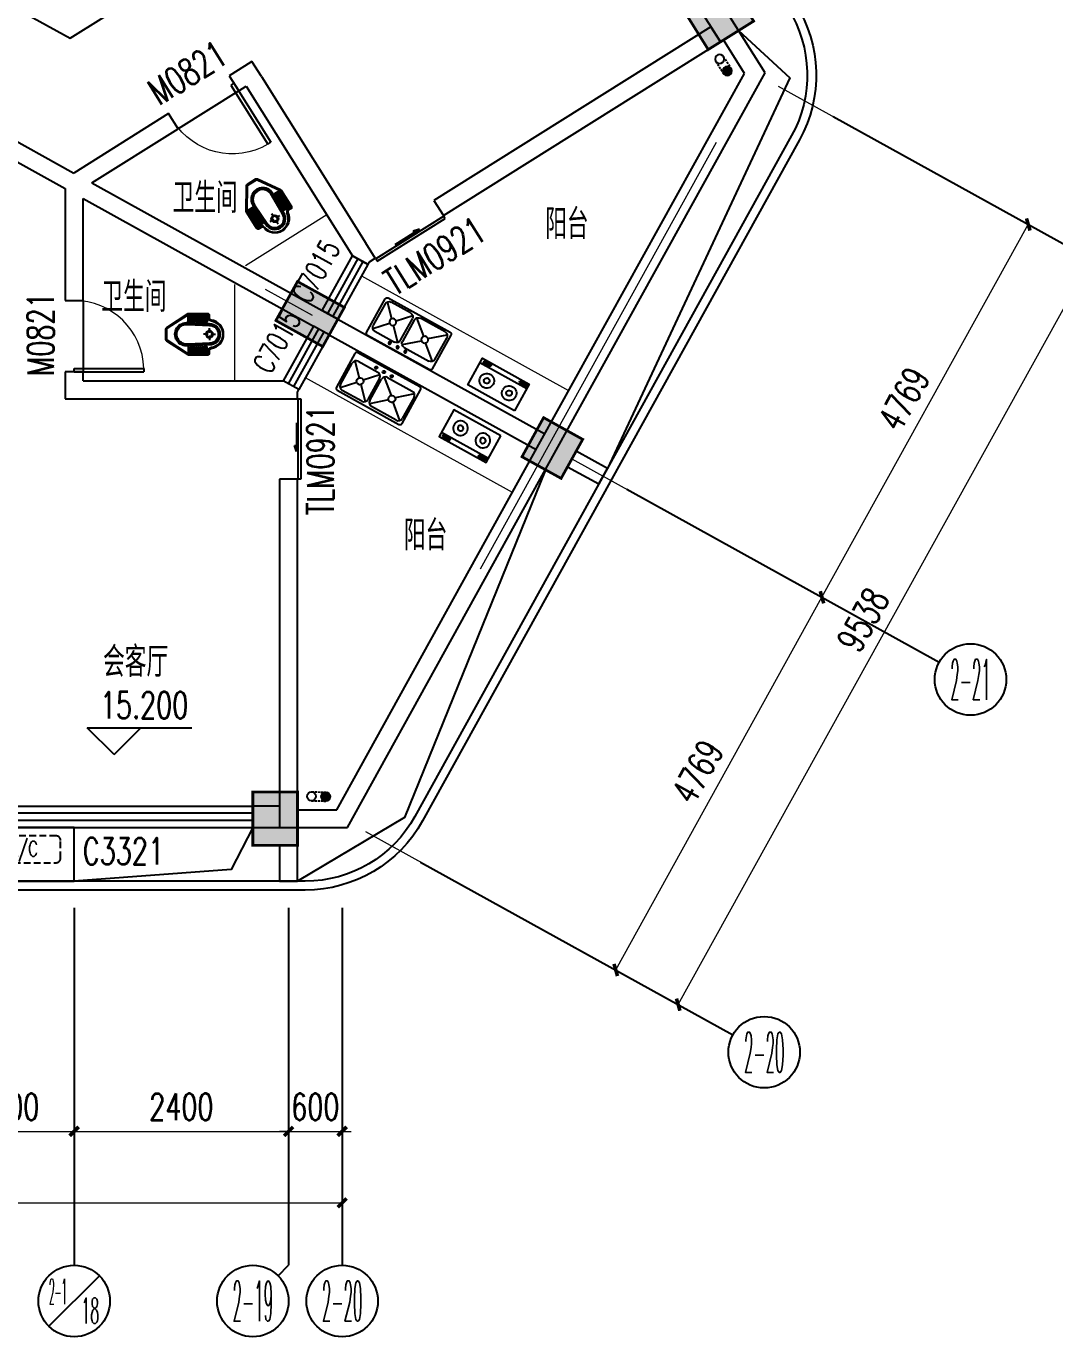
# Model space of a CAD drawing. Extents: x -9422388 to 15610651, y -1992469 to 953794.
# Drawn here: x -2539696 to -2528181, y -370534 to -355864 of the extents above; entities that cross this region are included whole.
import ezdxf
from ezdxf.enums import TextEntityAlignment as Align

# ---------------------------------------------------------------- set-up
doc = ezdxf.new("R2010")
doc.units = 0
doc.header["$LTSCALE"] = 1000
doc.linetypes.add('( Hidden )', pattern=[0.375, 0.25, -0.125])
doc.linetypes.add('DASH', pattern=[0.35, 0.25, -0.1])
for name, color, linetype in [('A-ELEV-LIN-0.3', 30, 'Continuous'), ('A-ELEV-LIN-0.4', 40, 'Continuous'), ('A-FLOR-HVAC', 4, 'Continuous'), ('A-ROOF-STRM', 150, 'Continuous'), ('A-SECT-DOOR', 141, 'Continuous'), ('AXIS', 3, 'Continuous'), ('AXIS_TEXT', 7, 'Continuous'), ('C-KZ', 2, 'Continuous'), ('C-Z-HATCH', 253, 'Continuous'), ('DIM_ELEV', 3, 'Continuous'), ('PUB_DIM', 3, 'Continuous'), ('PUB_TEXT', 7, 'Continuous'), ('WALL', 9, 'Continuous'), ('WALL-PARAPET', 6, 'Continuous'), ('WINDOW', 4, 'Continuous'), ('WINDOW_TEXT', 7, 'Continuous'), ('厨具', 4, 'Continuous'), ('洁具', 253, 'Continuous')]:
    doc.layers.add(name, color=color, linetype=linetype)
doc.layers.add('建筑底图', color=8, linetype='Continuous', lineweight=5)
doc.styles.add('_TCH_AXIS', font='COMPLEX', dxfattribs={"bigfont": 'GBCBIG'})
doc.styles.add('_TCH_DIM', font='SIMPLEX', dxfattribs={"bigfont": 'GBCBIG'})
doc.styles.add('_TCH_DIM_T3', font='SIMPLEX', dxfattribs={"width": 0.705882, "bigfont": 'GBCBIG'})
doc.styles.add('_TCH_WINDOW', font='SIMPLEX', dxfattribs={"height": 3.5, "bigfont": 'GBCBIG'})
doc.styles.add('COMPLEX', font='COMPLEX')
doc.dimstyles.new('_TCH_ARCH&&100', dxfattribs={"dimtxt": 297.5, "dimasz": 100, "dimexe": 250, "dimexo": 300, "dimgap": 126.25, "dimtad": 1, "dimdec": 0, "dimzin": 0, "dimdsep": 46, "dimtxsty": '_TCH_DIM_T3', "dimblk": 'ARCHTICK', "dimcen": 0.09, "dimclrt": 7, "dimazin": 2, "dimtfac": 1, "dimtdec": 0, "dimtix": 1, "dimtmove": 2, "dimatfit": 3, "dimfxl": 0, "dimtolj": 1, "dimtzin": 0, "dimarcsym": 0})

# ---------------------------------------------------------------- blocks, each defined once
blk = doc.blocks.new('$plan$00002871')
at = {"layer": '洁具', "color": 0}
for p, q in [((0, -475), (0, -423)), ((-15, -490), (-67, -490)), ((0, -505), (0, -557)), ((15, -490), (67, -490))]:
    blk.add_line(p, q, dxfattribs=at)
for points in [[(159, -508, -0.88995), (-159, -508, 0.380538), (-179, -491), (-210, -491, -0.414214), (-230, -471), (-230, -258, -0.144595), (-227, -247), (-73, -9, -0.254383), (-56, 0), (56, 0, -0.254383), (73, -9), (227, -247, -0.144595), (230, -258), (230, -471, -0.414214), (210, -491), (179, -491, 0.380538)], [(120, -491), (130, -252, 1.134994), (-130, -252), (-120, -491, 0.992594)], [(105, -490), (115, -251, 1.141146), (-115, -251), (-105, -490, 0.994896)], [(100, -490), (110, -251, 1.143479), (-110, -251), (-100, -490, 0.995777)], [(-149, -264, 1), (-149, -252), (-207, -252, 1), (-207, -264)], [(-148, -287, 1), (-148, -275), (-207, -275, 1), (-207, -287)], [(-149, -263, 1), (-149, -253), (-207, -253, 1), (-207, -263)], [(-148, -286, 1), (-148, -276), (-207, -276, 1), (-207, -286)], [(148, -287, -1), (148, -275), (207, -275, -1), (207, -287)], [(148, -286, -1), (148, -276), (207, -276, -1), (207, -286)], [(149, -264, -1), (149, -252), (207, -252, -1), (207, -264)], [(149, -263, -1), (149, -253), (207, -253, -1), (207, -263)], [(-147, -307, 1), (-147, -295), (-207, -295, 1), (-207, -307)], [(-146, -330, 1), (-146, -319), (-207, -319, 1), (-207, -330)], [(-146, -352, 1), (-146, -341), (-207, -341, 1), (-207, -352)], [(-145, -376, 1), (-145, -364), (-207, -364, 1), (-207, -376)], [(-144, -399, 1), (-144, -388), (-207, -388, 1), (-207, -399)], [(-143, -423, 1), (-143, -411), (-207, -411, 1), (-207, -423)], [(-141, -444, 1), (-141, -432), (-207, -432, 1), (-207, -444)], [(-147, -306, 1), (-147, -296), (-207, -296, 1), (-207, -306)], [(-146, -329, 1), (-146, -320), (-207, -320, 1), (-207, -329)], [(-146, -351, 1), (-146, -342), (-207, -342, 1), (-207, -351)], [(-145, -375, 1), (-145, -365), (-207, -365, 1), (-207, -375)], [(-144, -398, 1), (-144, -389), (-207, -389, 1), (-207, -398)], [(-143, -422, 1), (-143, -412), (-207, -412, 1), (-207, -422)], [(-141, -443, 1), (-141, -433), (-207, -433, 1), (-207, -443)], [(141, -444, -1), (141, -432), (207, -432, -1), (207, -444)], [(141, -443, -1), (141, -433), (207, -433, -1), (207, -443)], [(143, -423, -1), (143, -411), (207, -411, -1), (207, -423)], [(144, -399, -1), (144, -388), (207, -388, -1), (207, -399)], [(143, -422, -1), (143, -412), (207, -412, -1), (207, -422)], [(145, -376, -1), (145, -364), (207, -364, -1), (207, -376)], [(144, -398, -1), (144, -389), (207, -389, -1), (207, -398)], [(146, -352, -1), (146, -341), (207, -341, -1), (207, -352)], [(145, -375, -1), (145, -365), (207, -365, -1), (207, -375)], [(146, -330, -1), (146, -319), (207, -319, -1), (207, -330)], [(146, -351, -1), (146, -342), (207, -342, -1), (207, -351)], [(147, -307, -1), (147, -295), (207, -295, -1), (207, -307)], [(146, -329, -1), (146, -320), (207, -320, -1), (207, -329)], [(147, -306, -1), (147, -296), (207, -296, -1), (207, -306)], [(-141, -464, 1), (-141, -453), (-207, -453, 1), (-207, -464)], [(-141, -463, 1), (-141, -454), (-207, -454, 1), (-207, -463)], [(141, -464, -1), (141, -453), (207, -453, -1), (207, -464)], [(141, -463, -1), (141, -454), (207, -454, -1), (207, -463)]]:
    blk.add_lwpolyline(points, format="xyb", close=True, dxfattribs=at)
blk.add_lwpolyline([(-149, -507, 0.380538), (-179, -481), (-210, -481, -0.414214), (-220, -471), (-220, -258, -0.144595), (-218, -253), (-64, -15, -0.254383), (-56, -10), (56, -10, -0.254383), (64, -15), (218, -253, -0.144595), (220, -258), (220, -471, -0.414214), (210, -481), (179, -481, 0.380538), (149, -507, 0.380538)], format="xyb", dxfattribs=at)
for radius in [40, 31.7]:
    blk.add_circle((0, -490), radius, dxfattribs=at)
blk.add_arc((0, -490), 150, 186.665, 353.335, dxfattribs=at)
blk = doc.blocks.new('KTWJ1')
at = {"layer": 'A-FLOR-HVAC', "color": 0, "linetype": '( Hidden )', "ltscale": 0.3}
blk.add_lwpolyline([(152982, -14209, 0.414214), (153032, -14259), (153732, -14259, 0.414214), (153782, -14209), (153782, -14009, 0.414214), (153732, -13959), (153032, -13959, 0.414214), (152982, -14009)], format="xyb", close=True, dxfattribs=at)
at = {"layer": 'A-FLOR-HVAC', "color": 0, "style": '_TCH_WINDOW', "width": 0.705882}
blk.add_text('A/C', height=170, dxfattribs=at).set_placement((153214, -14188))
blk = doc.blocks.new('KTB')
at = {"layer": 'A-SECT-DOOR', "color": 0}
blk.add_lwpolyline([(1063019, -403775), (1061769, -403775), (1061769, -404375), (1064769, -404375), (1064769, -403775), (1063519, -403775)], dxfattribs=at)
at = {"layer": 'A-FLOR-HVAC', "color": 8}
blk.add_blockref('KTWJ1', (910835, -389909), dxfattribs=at)
blk = doc.blocks.new('宿舍楼柱网1')
at = {"layer": 'C-Z-HATCH'}
h = blk.add_hatch(color=0, dxfattribs=at)
h.dxf.hatch_style = 1
h.paths.add_polyline_path([(659156, 146135), (659665, 146453), (659400, 146877), (658891, 146560)])
h = blk.add_hatch(color=0, dxfattribs=at)
h.dxf.hatch_style = 1
h.paths.add_polyline_path([(654841, 142811), (655083, 143249), (654558, 143539), (654316, 143102)])
h = blk.add_hatch(color=0, dxfattribs=at)
h.dxf.hatch_style = 1
h.paths.add_polyline_path([(657509, 141335), (657751, 141772), (657313, 142015), (657071, 141577)])
h = blk.add_hatch(color=0, dxfattribs=at)
h.dxf.hatch_style = 1
h.paths.add_polyline_path([(654058, 137826), (654558, 137826), (654558, 137226), (654058, 137226)])
at = {"layer": 'C-KZ', "color": 0, "const_width": 30}
for points in [[(659156, 146135), (659665, 146453), (659400, 146877), (658891, 146560), (659156, 146135)], [(654841, 142811), (655083, 143249), (654558, 143539), (654316, 143102), (654841, 142811)], [(657509, 141335), (657751, 141772), (657313, 142015), (657071, 141577), (657509, 141335)]]:
    blk.add_lwpolyline(points, dxfattribs=at)
blk.add_lwpolyline([(654058, 137826), (654558, 137826), (654558, 137226), (654058, 137226)], close=True, dxfattribs=at)
blk = doc.blocks.new('YTLG')
at = {"layer": 'A-ROOF-STRM', "linetype": 'Continuous'}
h = blk.add_hatch(dxfattribs=at)
h.set_pattern_fill('ANSI31', color=8, scale=10)
h.set_pattern_definition([(45, (-1288290.313, 414148.037), (-11.22532015, 11.22532015), [])])
edge = h.paths.add_edge_path()
edge.add_arc((155403, -14017), 50, 0, 360, ccw=False)
at = {"layer": 'A-ROOF-STRM', "color": 8, "linetype": 'DASH', "ltscale": 0.1}
for p, q in [((155353, -14177), (155353, -14017)), ((155453, -14177), (155453, -14017))]:
    blk.add_line(p, q, dxfattribs=at)
at = {"layer": 'A-ROOF-STRM', "color": 8, "linetype": 'Continuous'}
blk.add_circle((155403, -14017), 50, dxfattribs=at)
at = {"layer": 'A-ROOF-STRM'}
blk.add_circle((155403, -14177), 50, dxfattribs=at)
blk = doc.blocks.new('$DorLib2D$00000129')
at = {"color": 0, "linetype": 'Continuous'}
for p, q in [((-0.5, 0.545), (-0.5, 0.687)), ((-0.5, 0.687), (0.5, 0.687)), ((0.5, 0.687), (0.5, 0.545)), ((0.5, 0.545), (-0.5, 0.545)), ((-0.5, 0.5), (-0.5, 0.545)), ((0.5, 0.5), (0.5, 0.545)), ((-0.2, 0.437), (0.158, 0.437)), ((0.08, 0.341), (0.08, 0.437)), ((0.158, 0.437), (0.08, 0.341))]:
    blk.add_line(p, q, dxfattribs=at)
blk = doc.blocks.new('$plan$00002777')
at = {"layer": '厨具', "color": 0}
for p, q in [((-300, -284), (300, -284)), ((-267, -307), (-267, -318)), ((-257, -316), (-257, -333)), ((-192, -316), (-257, -316)), ((-257, -333), (-192, -333)), ((-192, -333), (-192, -316)), ((-176, -308), (-176, -318)), ((192, -308), (192, -318)), ((208, -316), (273, -316)), ((208, -333), (208, -316)), ((273, -333), (208, -333)), ((273, -316), (273, -333)), ((284, -307), (284, -318))]:
    blk.add_line(p, q, dxfattribs=at)
blk.add_lwpolyline([(300, 0), (-300, 0), (-300, -340), (300, -340)], close=True, dxfattribs=at)
for points in [[(-176, -308, 0.259034), (-178, -304, 0.076276), (-189, -299, 0.036515), (-203, -297, 0.026615), (-221, -296, 0.026615), (-240, -297, 0.036515), (-254, -299, 0.076276), (-265, -304, 0.259034), (-267, -308, 0.078462), (-267, -309, 0.056762)], [(-176, -318, 0.259034), (-178, -315, 0.076276), (-189, -310, 0.036515), (-203, -307, 0.026615), (-221, -306, 0.026615), (-240, -307, 0.036515), (-254, -310, 0.076276), (-265, -315, 0.259034), (-267, -318, 0.259034), (-265, -322, 0.056762), (-257, -326, 0.036515)], [(-192, -327, 0.008736), (-189, -327, 0.076276), (-178, -322, 0.259034), (-176, -318, 0.259034)], [(192, -308, -0.259034), (194, -304, -0.076276), (205, -299, -0.036515), (219, -297, -0.026615), (238, -296, -0.026615), (257, -297, -0.036515), (270, -299, -0.076276), (282, -304, -0.259034), (284, -308, -0.078462), (283, -309, -0.056762)], [(192, -318, -0.259034), (194, -315, -0.076276), (205, -310, -0.036515), (219, -307, -0.026615), (238, -306, -0.026615), (257, -307, -0.036515), (270, -310, -0.076276), (282, -315, -0.259034), (284, -318, -0.259034), (282, -322, -0.056762), (273, -326, -0.036515)], [(208, -327, -0.008736), (205, -327, -0.076276), (194, -322, -0.259034), (192, -318, -0.259034)]]:
    blk.add_lwpolyline(points, format="xyb", dxfattribs=at)
for centre, radius, start, end in [((-135, -143), 82.5, 0.964, 0), ((-135, -143), 31.6, 0.6532, 0), ((151, -143), 82.5, 180, 179.036), ((151, -143), 31.6, 180, 179.3468)]:
    blk.add_arc(centre, radius, start, end, dxfattribs=at)
blk = doc.blocks.new('$plan$00002763')
at = {"layer": '洁具', "color": 0}
for p, q in [((-395, -405), (-395, -132)), ((-381, -98), (-246, -241)), ((-345, -82), (-95, -82)), ((-59, -98), (-194, -241)), ((-45, -132), (-45, -405)), ((-20, -405), (-20, -132)), ((-6, -98), (161, -241)), ((30, -82), (345, -82)), ((381, -98), (214, -241)), ((395, -132), (395, -405)), ((-246, -297), (-381, -440)), ((-194, -297), (-59, -440)), ((161, -297), (-6, -440)), ((214, -297), (381, -440)), ((-95, -455), (-345, -455)), ((345, -455), (30, -455))]:
    blk.add_line(p, q, dxfattribs=at)
blk.add_lwpolyline([(-420, -25), (-420, -455, 0.200464), (-413, -473, 0.197353), (-395, -480), (395, -480, 0.19737), (413, -473, 0.200447), (420, -455), (420, -25, 0.200464), (413, -7, 0.197353), (395, 0), (-395, 0, 0.19737), (-413, -7, 0.200447), (-420, -25)], format="xyb", close=True, dxfattribs=at)
for centre, major_axis, start_param, end_param in [((-345, -132), (-50, 0), -1.570796, 0), ((-136, -48), (-14.2, 0), 3.141593, 9.424778), ((-95, -132), (-50, 0), 3.141593, 4.712389), ((-36, -48), (-15.1, 0), 3.141593, 9.424778), ((30, -132), (-50, 0), -1.570796, 0), ((64, -48), (-14.2, 0), 3.141593, 9.424778), ((345, -132), (-50, 0), 3.141593, 4.712389), ((-220, -269), (-38.6, 0), 3.141593, 9.424778), ((188, -269), (-38.6, 0), 3.141593, 9.424778), ((-345, -405), (50, 0), 3.141593, 4.712389), ((-95, -405), (50, 0), 4.712389, 6.283185), ((30, -405), (50, 0), 3.141593, 4.712389), ((345, -405), (50, 0), 4.712389, 6.283185)]:
    blk.add_ellipse(centre, major_axis=major_axis, ratio=0.9938, start_param=start_param, end_param=end_param, dxfattribs=at)
blk = doc.blocks.new('$DorLib2D$00000001')
at = {"color": 0}
for p, q in [((0.45, 0.975), (0.5, 0.975)), ((0.45, 0), (0.45, 0.975)), ((0.5, 0), (0.5, 0.975)), ((0.5, 0), (0.45, 0))]:
    blk.add_line(p, q, dxfattribs=at)
at = {"color": 0, "lineweight": 13}
blk.add_arc((0.475, 0), 0.975, 91.4693, 180, dxfattribs=at)
blk = doc.blocks.new('$TCHSYS$WIN2D')
at = {"color": 0}
for p, q in [((-0.5, 0.5), (0.5, 0.5)), ((-0.5, 0.5), (-0.5, -0.5)), ((0.5, 0.5), (0.5, -0.5)), ((0.5, 0.1667), (-0.5, 0.1667)), ((0.5, -0.1667), (-0.5, -0.1667)), ((-0.5, -0.5), (0.5, -0.5))]:
    blk.add_line(p, q, dxfattribs=at)
blk = doc.blocks.new('_ArchTick')
at = {"color": 0, "linetype": 'ByBlock', "const_width": 0.4}
blk.add_lwpolyline([(-0.5, -0.5), (0.5, 0.5)], dxfattribs=at)
blk = doc.blocks.new('*D689')
at = {"layer": 'Defpoints', "color": 0, "transparency": 16777216}
for p in [(2035139, -399502), (2038202, -401197), (2032830, -403675)]:
    blk.add_point(p, dxfattribs=at)
at = {"layer": 'PUB_DIM', "color": 0, "lineweight": -2, "transparency": 16777216}
for p, q in [((2035402, -399647), (2038420, -401318)), ((2035893, -405369), (2038202, -401197)), ((2033093, -403820), (2036111, -405491))]:
    blk.add_line(p, q, dxfattribs=at)
at = {"layer": 'PUB_DIM', "color": 0, "lineweight": -2, "transparency": 16777216, "xscale": 100, "yscale": 100, "zscale": 100}
for p, rotation in [((2038202, -401197), 61.03914883823066), ((2035893, -405369), 241.0391488382307)]:
    blk.add_blockref('_ArchTick', p, dxfattribs=dict(at, rotation=rotation))
at = {"layer": 'PUB_DIM', "color": 7, "transparency": 16777216, "insert": (2036807, -403150), "char_height": 297.5, "attachment_point": 5, "rotation": 61.0391, "style": '_TCH_DIM_T3'}
blk.add_mtext('\\A1;4769', dxfattribs=at)
blk = doc.blocks.new('*D690')
at = {"layer": 'Defpoints', "color": 0, "transparency": 16777216}
for p in [(2037449, -395329), (2040511, -397024), (2035139, -399502)]:
    blk.add_point(p, dxfattribs=at)
at = {"layer": 'PUB_DIM', "color": 0, "lineweight": -2, "transparency": 16777216}
for p, q in [((2037711, -395475), (2040730, -397145)), ((2038202, -401197), (2040511, -397024)), ((2035402, -399647), (2038420, -401318))]:
    blk.add_line(p, q, dxfattribs=at)
at = {"layer": 'PUB_DIM', "color": 0, "lineweight": -2, "transparency": 16777216, "xscale": 100, "yscale": 100, "zscale": 100}
for p, rotation in [((2040511, -397024), 61.03914883823226), ((2038202, -401197), 241.0391488382322)]:
    blk.add_blockref('_ArchTick', p, dxfattribs=dict(at, rotation=rotation))
at = {"layer": 'PUB_DIM', "color": 7, "transparency": 16777216, "insert": (2039116, -398977), "char_height": 297.5, "attachment_point": 5, "rotation": 61.0391, "style": '_TCH_DIM_T3'}
blk.add_mtext('\\A1;4769', dxfattribs=at)
blk = doc.blocks.new('*D691')
at = {"layer": 'Defpoints', "color": 0, "transparency": 16777216}
for p in [(2037449, -395329), (2041211, -397412), (2032830, -403675)]:
    blk.add_point(p, dxfattribs=at)
at = {"layer": 'PUB_DIM', "color": 0, "lineweight": -2, "transparency": 16777216}
for p, q in [((2037711, -395475), (2041430, -397533)), ((2036592, -405757), (2041211, -397412)), ((2033093, -403820), (2036811, -405878))]:
    blk.add_line(p, q, dxfattribs=at)
at = {"layer": 'PUB_DIM', "color": 0, "lineweight": -2, "transparency": 16777216, "xscale": 100, "yscale": 100, "zscale": 100}
for p, rotation in [((2041211, -397412), 61.03914883811161), ((2036592, -405757), 241.0391488381117)]:
    blk.add_blockref('_ArchTick', p, dxfattribs=dict(at, rotation=rotation))
at = {"layer": 'PUB_DIM', "color": 7, "transparency": 16777216, "insert": (2038661, -401451), "char_height": 297.5, "attachment_point": 5, "rotation": 61.0391, "style": '_TCH_DIM_T3'}
blk.add_mtext('\\A1;9538', dxfattribs=at)
blk = doc.blocks.new('*D692')
at = {"layer": 'AXIS', "color": 0, "lineweight": -2, "transparency": 16777216}
for p, q in [((1987630, -404975), (1987630, -408225)), ((2032830, -404975), (2032830, -408225)), ((1987630, -407975), (2032830, -407975))]:
    blk.add_line(p, q, dxfattribs=at)
at = {"layer": 'Defpoints', "color": 0, "transparency": 16777216}
for p in [(1987630, -404675), (2032830, -404675), (2032830, -407975)]:
    blk.add_point(p, dxfattribs=at)
at = {"layer": 'AXIS', "color": 0, "lineweight": -2, "transparency": 16777216, "xscale": 100, "yscale": 100, "zscale": 100, "rotation": 180}
blk.add_blockref('_ArchTick', (1987630, -407975), dxfattribs=at)
at = {"layer": 'AXIS', "color": 0, "lineweight": -2, "transparency": 16777216, "xscale": 100, "yscale": 100, "zscale": 100}
blk.add_blockref('_ArchTick', (2032830, -407975), dxfattribs=at)
at = {"layer": 'AXIS', "color": 7, "transparency": 16777216, "insert": (2010230, -407700), "char_height": 297.5, "attachment_point": 5, "style": '_TCH_DIM_T3'}
blk.add_mtext('\\A1;45200', dxfattribs=at)
blk = doc.blocks.new('*D737')
at = {"layer": 'AXIS', "color": 0, "lineweight": -2, "transparency": 16777216}
for p, q in [((2028330, -404975), (2028330, -407425)), ((2029830, -404975), (2029830, -407425)), ((2028330, -407175), (2029830, -407175))]:
    blk.add_line(p, q, dxfattribs=at)
at = {"layer": 'Defpoints', "color": 0, "transparency": 16777216}
for p in [(2028330, -404675), (2029830, -404675), (2029830, -407175)]:
    blk.add_point(p, dxfattribs=at)
at = {"layer": 'AXIS', "color": 0, "lineweight": -2, "transparency": 16777216, "xscale": 100, "yscale": 100, "zscale": 100, "rotation": 180}
blk.add_blockref('_ArchTick', (2028330, -407175), dxfattribs=at)
at = {"layer": 'AXIS', "color": 0, "lineweight": -2, "transparency": 16777216, "xscale": 100, "yscale": 100, "zscale": 100}
blk.add_blockref('_ArchTick', (2029830, -407175), dxfattribs=at)
at = {"layer": 'AXIS', "color": 7, "transparency": 16777216, "insert": (2029080, -406900), "char_height": 297.5, "attachment_point": 5, "style": '_TCH_DIM_T3'}
blk.add_mtext('\\A1;1500', dxfattribs=at)
blk = doc.blocks.new('*D738')
at = {"layer": 'AXIS', "color": 0, "lineweight": -2, "transparency": 16777216}
for p, q in [((2029830, -404975), (2029830, -407425)), ((2032230, -404975), (2032230, -407425)), ((2029830, -407175), (2032230, -407175))]:
    blk.add_line(p, q, dxfattribs=at)
at = {"layer": 'Defpoints', "color": 0, "transparency": 16777216}
for p in [(2029830, -404675), (2032230, -404675), (2032230, -407175)]:
    blk.add_point(p, dxfattribs=at)
at = {"layer": 'AXIS', "color": 0, "lineweight": -2, "transparency": 16777216, "xscale": 100, "yscale": 100, "zscale": 100, "rotation": 180}
blk.add_blockref('_ArchTick', (2029830, -407175), dxfattribs=at)
at = {"layer": 'AXIS', "color": 0, "lineweight": -2, "transparency": 16777216, "xscale": 100, "yscale": 100, "zscale": 100}
blk.add_blockref('_ArchTick', (2032230, -407175), dxfattribs=at)
at = {"layer": 'AXIS', "color": 7, "transparency": 16777216, "insert": (2031030, -406900), "char_height": 297.5, "attachment_point": 5, "style": '_TCH_DIM_T3'}
blk.add_mtext('\\A1;2400', dxfattribs=at)
blk = doc.blocks.new('*D739')
at = {"layer": 'AXIS', "color": 0, "lineweight": -2, "transparency": 16777216}
for p, q in [((2032230, -404975), (2032230, -407425)), ((2032830, -404975), (2032830, -407425)), ((2032230, -407175), (2032130, -407175)), ((2032230, -407175), (2032830, -407175)), ((2032830, -407175), (2032930, -407175))]:
    blk.add_line(p, q, dxfattribs=at)
at = {"layer": 'Defpoints', "color": 0, "transparency": 16777216}
for p in [(2032230, -404675), (2032830, -404675), (2032830, -407175)]:
    blk.add_point(p, dxfattribs=at)
at = {"layer": 'AXIS', "color": 0, "lineweight": -2, "transparency": 16777216, "xscale": 100, "yscale": 100, "zscale": 100}
blk.add_blockref('_ArchTick', (2032230, -407175), dxfattribs=at)
at = {"layer": 'AXIS', "color": 0, "lineweight": -2, "transparency": 16777216, "xscale": 100, "yscale": 100, "zscale": 100, "rotation": 180}
blk.add_blockref('_ArchTick', (2032830, -407175), dxfattribs=at)
at = {"layer": 'AXIS', "color": 7, "transparency": 16777216, "insert": (2032530, -406900), "char_height": 297.5, "attachment_point": 5, "style": '_TCH_DIM_T3'}
blk.add_mtext('\\A1;600', dxfattribs=at)
blk = doc.blocks.new('_AXISO')
at = {"color": 0}
blk.add_circle((0, 0), 0.5, dxfattribs=at)
at = {"layer": 'AXIS_TEXT', "color": 0, "style": 'COMPLEX', "width": 1.041667}
blk.add_attdef('A', text='', height=0.56, dxfattribs=at).set_placement((-0.25, -0.28), (0.25, -0.28), align=Align.FIT)
blk = doc.blocks.new('5555')
at = {"color": 8}
for points in [[(2034377.6, -400878.7), (2037021.7, -396100.9)], [(2032659.5, -396914.9), (2031746.4, -397487.2)], [(2031630.2, -398774.7), (2031630.2, -397697.2)], [(2031967.7, -397746.8), (2032492.7, -398037.4)]]:
    blk.add_lwpolyline(points, dxfattribs=at)
for points in [[(2035100.3, -399366.2), (2035366.7, -398885), (2033049.3, -397601.9), (2032782.9, -398083)], [(2035003.4, -399541.1), (2034737.2, -400022.4), (2032419.3, -398740.3), (2032685.5, -398259)]]:
    blk.add_lwpolyline(points, close=True, dxfattribs=at)
at = {"layer": 'A-ELEV-LIN-0.3', "color": 8}
for points in [[(2015400.1, -378228), (2015400.1, -378228, -0.4142136), (2015621.4, -377263.1), (2022569.5, -372908.3, -0.4142136), (2024637.1, -373382.6), (2037907.3, -394555, -0.2728148), (2037948.7, -396077.9), (2033730, -403701.1, -0.2728148), (2032417.5, -404474.7), (1988430.2, -404474.7, -0.4142134), (1986830.2, -402874.7), (1986830.2, -394774.7, -0.4142137), (1987530.2, -394074.7), (1987530.2, -394074.7)], [(2015484.8, -378174.9), (2015484.8, -378174.9, -0.4142136), (2015674.5, -377347.8), (2022622.6, -372993, -0.4142136), (2024552.3, -373435.7), (2037822.6, -394608.1, -0.2728148), (2037861.2, -396029.5), (2033642.5, -403652.6, -0.2728148), (2032417.5, -404374.7), (2009430.2, -404374.7)]]:
    blk.add_lwpolyline(points, format="xyb", dxfattribs=at)
for points in [[(2035703.4, -399928.6), (2035800.3, -399753.6), (2035450.3, -399559.9), (2035353.5, -399734.9)], [(2032130.2, -404374.7), (2032330.2, -404374.7), (2032330.2, -403974.7), (2032130.2, -403974.7)]]:
    blk.add_lwpolyline(points, close=True, dxfattribs=at)
at = {"layer": 'A-ELEV-LIN-0.4', "color": 8}
for points in [[(2037268.2, -394853.4), (2037842.5, -395384), (2035800.3, -399753.6)], [(2035105.8, -399769.3), (2033528, -403661.5), (2032330.2, -404374.7)], [(2031830.2, -403774.7), (2031588.3, -404244.6), (2029830.2, -404374.7)]]:
    blk.add_lwpolyline(points, dxfattribs=at)
at = {"layer": 'AXIS', "color": 8}
for p, q in [((2038327.3, -395815.8), (2041823.3, -397750.6)), ((2036018.1, -399988.4), (2039514.1, -401923.2)), ((2033708.9, -404161), (2037204.9, -406095.8)), ((2029830.2, -404674.7), (2029830.2, -408674.7)), ((2032230.2, -404674.7), (2032230.2, -408674.7)), ((2032830.2, -404674.7), (2032830.2, -408674.7)), ((2032113, -408791.9), (2032230.2, -408674.7)), ((2029547.4, -409357.6), (2030113, -408791.9))]:
    blk.add_line(p, q, dxfattribs=at)
blk.add_circle((2029830.2, -409074.7), 400, dxfattribs=at)
at = {"layer": 'DIM_ELEV', "color": 8}
for p, q in [((2030276.9, -402958.6), (2029976.9, -402658.6)), ((2029976.9, -402658.6), (2031147.7, -402658.6)), ((2030276.9, -402958.6), (2030576.9, -402658.6))]:
    blk.add_line(p, q, dxfattribs=at)
at = {"layer": 'WALL', "color": 8}
for p, q in [((2027844.4, -393864.8), (2029786, -394939.3)), ((2029786, -394939.3), (2030621, -394416)), ((2037267.8, -394852.7), (2037002.2, -394429.1)), ((2036798.9, -394556.5), (2037064.4, -394980.2)), ((2026998.3, -394882.4), (2029827.1, -396447.9)), ((2036958.2, -394810.7), (2033857, -396754.4)), ((2037064.4, -394980.2), (2036958.2, -394810.7)), ((2037064.4, -394980.2), (2037267.8, -394852.7)), ((2026901.5, -395057.4), (2029730.2, -396622.8)), ((2033963.2, -396923.9), (2037064.4, -394980.2)), ((2031819.8, -395198.9), (2031735.2, -395251.9)), ((2031926, -395368.3), (2031819.8, -395198.9)), ((2031735.2, -395251.9), (2031565.7, -395358.2)), ((2031565.7, -395358.2), (2031671.9, -395527.6)), ((2031671.9, -395527.6), (2031756.6, -395474.5)), ((2031756.6, -395474.5), (2032946.8, -397373.4)), ((2031926, -395368.3), (2031926.1, -395368.3)), ((2031926.1, -395368.3), (2033094.4, -397232.4)), ((2030887.8, -395783), (2029827.1, -396447.9)), ((2030994, -395952.5), (2030887.8, -395783)), ((2030027.1, -396558.5), (2030994, -395952.5)), ((2029730.2, -396622.8), (2029730.2, -397874.7)), ((2030027.1, -396558.5), (2032607.4, -397986.6)), ((2029930.2, -396733.5), (2032510.6, -398161.6)), ((2029930.2, -397874.7), (2029930.2, -396733.5)), ((2033857, -396754.4), (2033963.2, -396923.9)), ((2033200.7, -397401.9), (2033094.4, -397232.4)), ((2032946.8, -397373.4), (2033121.8, -397470.2)), ((2033137.8, -397441.3), (2033200.7, -397401.9)), ((2033121.8, -397470.2), (2033137.8, -397441.3)), ((2029730.2, -397874.7), (2029930.2, -397874.7)), ((2032607.4, -397986.6), (2032782.4, -398083.4)), ((2032782.4, -398083.4), (2035100.3, -399366.2)), ((2032685.6, -398258.4), (2032510.6, -398161.6)), ((2032685.6, -398258.4), (2035003.5, -399541.2)), ((2029930.2, -398674.7), (2029730.2, -398674.7)), ((2029730.2, -398674.7), (2029730.2, -398974.7)), ((2029930.2, -398774.7), (2029930.2, -398674.7)), ((2029930.2, -398774.7), (2032171.2, -398774.7)), ((2032346.2, -398871.6), (2032171.2, -398774.7)), ((2032330.2, -398900.6), (2032346.2, -398871.6)), ((2029730.2, -398974.7), (2032130.2, -398974.7)), ((2032130.2, -398974.7), (2032330.2, -398974.7)), ((2032330.2, -398974.7), (2032330.2, -398900.6)), ((2032330.2, -399874.7), (2032130.2, -399874.7)), ((2032130.2, -399874.7), (2032130.2, -403774.7)), ((2032330.2, -403774.7), (2032330.2, -399874.7)), ((2032130.2, -403534.7), (2031830.2, -403534.7)), ((2031830.2, -403534.7), (2031830.2, -403774.7)), ((2031830.2, -403774.7), (2032130.2, -403774.7)), ((2032130.2, -403774.7), (2032330.2, -403774.7))]:
    blk.add_line(p, q, dxfattribs=at)
at = {"layer": 'WALL-PARAPET', "color": 8}
for p, q in [((2037564.6, -395326.3), (2037267.8, -394852.7)), ((2037332.6, -395332.7), (2037098.3, -394958.9)), ((2035051.9, -399453.7), (2037332.6, -395332.7)), ((2035226.9, -399550.5), (2037564.6, -395326.3)), ((2032771.2, -403574.7), (2035051.9, -399453.7)), ((2032889.1, -403774.7), (2035226.9, -399550.5)), ((2032330.2, -403574.7), (2032771.2, -403574.7)), ((2032330.2, -403574.7), (2032330.2, -403774.7)), ((2032330.2, -403774.7), (2032889.1, -403774.7))]:
    blk.add_line(p, q, dxfattribs=at)
at = {"layer": 'WINDOW', "color": 8}
for p, q in [((2031671.9, -395527.6), (2030994, -395952.5)), ((2029930.2, -397874.7), (2029930.2, -398674.7))]:
    blk.add_line(p, q, dxfattribs=at)
at = {"color": 8}
blk.add_blockref('宿舍楼柱网1', (1377772.3, -541201.1), dxfattribs=at)
at = {"color": 8, "xscale": -1}
for name, p, rotation in [('YTLG', (1914468.4, -491730.1), 213.0140517230112), ('$plan$00002871', (2030854, -398252.9), 90)]:
    blk.add_blockref(name, p, dxfattribs=dict(at, rotation=rotation))
at = {"color": 8}
for name, p, rotation in [('$plan$00002871', (2031816.9, -396544.5), 32.07829767560685), ('YTLG', (2049219.1, -248276.4), 269.0572214833815)]:
    blk.add_blockref(name, p, dxfattribs=dict(at, rotation=rotation))
at = {"layer": 'A-SECT-DOOR', "color": 8}
blk.add_blockref('KTB', (965061, 0), dxfattribs=at)
at = {"layer": 'AXIS', "color": 8}
ref = blk.add_blockref('_AXISO', (2039864.1, -402116.9), dxfattribs=dict(at, xscale=800, yscale=800, zscale=800))
ref.add_attrib('A', '2-21', dxfattribs={"layer": 'AXIS_TEXT', "color": 8, "height": 452.55, "style": '_TCH_AXIS', "width": 0.28}).set_placement((2039637.9, -402343.1), (2040090.4, -402343.1), align=Align.FIT)
ref = blk.add_blockref('_AXISO', (2037554.9, -406289.5), dxfattribs=dict(at, xscale=800, yscale=800, zscale=800))
ref.add_attrib('A', '2-20', dxfattribs={"layer": 'AXIS_TEXT', "color": 8, "height": 452.55, "style": '_TCH_AXIS', "width": 0.2625}).set_placement((2037328.7, -406515.8), (2037781.2, -406515.8), align=Align.FIT)
ref = blk.add_blockref('_AXISO', (2031830.2, -409074.7), dxfattribs=dict(at, xscale=800, yscale=800, zscale=800))
ref.add_attrib('A', '2-19', dxfattribs={"layer": 'AXIS_TEXT', "color": 8, "height": 452.55, "style": '_TCH_AXIS', "width": 0.28}).set_placement((2031603.9, -409301), (2032056.5, -409301), align=Align.FIT)
ref = blk.add_blockref('_AXISO', (2032830.2, -409074.7), dxfattribs=dict(at, xscale=800, yscale=800, zscale=800))
ref.add_attrib('A', '2-20', dxfattribs={"layer": 'AXIS_TEXT', "color": 8, "height": 452.55, "style": '_TCH_AXIS', "width": 0.2625}).set_placement((2032603.9, -409301), (2033056.5, -409301), align=Align.FIT)
at = {"layer": 'WINDOW', "color": 8}
ref = blk.add_blockref('$DorLib2D$00000001', (2031279.8, -395655.3), dxfattribs=dict(at, xscale=-800, yscale=800, zscale=-800, rotation=212.078297675621))
ref.add_attrib('A', 'M0821', (2030782.6, -395700), dxfattribs={"layer": 'WINDOW_TEXT', "color": 8, "height": 297.5, "rotation": 32.0783, "style": '_TCH_WINDOW', "width": 0.705882})
ref = blk.add_blockref('$DorLib2D$00000129', (2033528.8, -397078.2), dxfattribs=dict(at, xscale=-900, yscale=200, zscale=-900, rotation=212.0782976762293))
ref.add_attrib('A', 'TLM0921', (2033423.7, -397829.3), dxfattribs={"layer": 'WINDOW_TEXT', "color": 8, "height": 297.5, "rotation": 32.0783, "style": '_TCH_WINDOW', "width": 0.705882})
ref = blk.add_blockref('$TCHSYS$WIN2D', (2032864.6, -397728.4), dxfattribs=dict(at, xscale=-700.8193299146038, yscale=200, zscale=-700.8193299146038, rotation=241.0396327199517))
ref.add_attrib('A', 'C7015', (2032464.4, -397922.9), dxfattribs={"layer": 'WINDOW_TEXT', "color": 8, "height": 238, "rotation": 61.03963, "style": '_TCH_WINDOW', "width": 0.705882})
ref = blk.add_blockref('$DorLib2D$00000001', (2029830.2, -398274.7), dxfattribs=dict(at, xscale=800, yscale=800, zscale=800, rotation=270.0000000000057))
ref.add_attrib('A', 'M0821', (2029604, -398719.7), dxfattribs={"layer": 'WINDOW_TEXT', "color": 8, "height": 297.5, "rotation": 90, "style": '_TCH_WINDOW', "width": 0.705882})
ref = blk.add_blockref('$TCHSYS$WIN2D', (2032428.4, -398516.6), dxfattribs=dict(at, xscale=-700.8102536416727, yscale=-200, zscale=-700.8102536416727, rotation=61.03900150362304))
ref.add_attrib('A', 'C7015', (2032028.2, -398711.1), dxfattribs={"layer": 'WINDOW_TEXT', "color": 8, "height": 238, "rotation": 61.039, "style": '_TCH_WINDOW', "width": 0.705882})
ref = blk.add_blockref('$DorLib2D$00000129', (2032230.2, -399424.7), dxfattribs=dict(at, xscale=-900, yscale=-200, zscale=-900, rotation=89.99999999999166))
ref.add_attrib('A', 'TLM0921', (2032736.7, -400279.1), dxfattribs={"layer": 'WINDOW_TEXT', "color": 8, "height": 297.5, "rotation": 90, "style": '_TCH_WINDOW', "width": 0.705882})
ref = blk.add_blockref('$TCHSYS$WIN2D', (2030205.2, -403654.7), dxfattribs=dict(at, xscale=3250, yscale=-240, zscale=3250, rotation=359.9999999999923))
ref.add_attrib('A', 'C3321', (2029926.6, -404186.8), dxfattribs={"layer": 'WINDOW_TEXT', "color": 8, "height": 297.5, "style": '_TCH_WINDOW', "width": 0.705882})
at = {"layer": '厨具', "color": 8, "yscale": -0.9999999999999998, "rotation": 331.0257147461484}
for name, p in [('$plan$00002763', (2033459.5, -398457.7)), ('$plan$00002777', (2034498, -398963.9))]:
    blk.add_blockref(name, p, dxfattribs=at)
at = {"layer": '厨具', "color": 8, "rotation": 331.0529006001123}
for name, p in [('$plan$00002763', (2033352.9, -398650.3)), ('$plan$00002777', (2034342.7, -399244.4))]:
    blk.add_blockref(name, p, dxfattribs=at)
at = {"layer": 'AXIS_TEXT', "color": 7, "style": '_TCH_AXIS'}
for s, width, p, p2 in [('2-1', 0.266804, (2029550.2, -409110.5), (2029750.2, -409110.5)), ('18', 0.506007, (2029910.2, -409325.2), (2030110.2, -409325.2))]:
    blk.add_text(s, height=286.22, dxfattribs=dict(at, width=width)).set_placement(p, p2, align=Align.FIT)
at = {"layer": 'DIM_ELEV', "color": 7, "style": '_TCH_DIM', "width": 0.705882}
blk.add_text('15.200', height=297.5, dxfattribs=at).set_placement((2030117.7, -402553.6))
at = {"layer": 'PUB_TEXT', "color": 8, "style": '_TCH_DIM'}
for s, p in [('卫生间', (2030931.8, -396895.9)), ('阳台', (2035103, -397188.2)), ('卫生间', (2030134.3, -398004)), ('阳台', (2033521.4, -400672)), ('会客厅', (2030153.7, -402088.1))]:
    blk.add_text(s, height=337.59, dxfattribs=at).set_placement(p)
at = {"layer": 'AXIS', "color": 8}
for p1, p2, distance, picture, middle in [((1987630.2, -404674.7), (2032830.2, -404674.7), -3300, '*D692', (2010230.2, -407699.7)), ((2028330.2, -404674.7), (2029830.2, -404674.7), -2500, '*D737', (2029080.2, -406899.7)), ((2029830.2, -404674.7), (2032230.2, -404674.7), -2500, '*D738', (2031030.2, -406899.7)), ((2032230.2, -404674.7), (2032830.2, -404674.7), -2500, '*D739', (2032530.2, -406899.7))]:
    dim = blk.add_aligned_dim(p1=p1, p2=p2, distance=distance, dimstyle='_TCH_ARCH&&100', dxfattribs=at)
    dim.commit()
    dim.dimension.update_dxf_attribs({"geometry": picture, "text_midpoint": middle})
at = {"layer": 'PUB_DIM', "color": 8}
for p1, p2, distance, picture, middle in [((2032830.2, -403674.7), (2037448.6, -395329.5), -4300, '*D691', (2038661.1, -401451.1)), ((2035139.4, -399502.1), (2037448.6, -395329.5), -3500, '*D690', (2039115.7, -398977.4)), ((2032830.2, -403674.7), (2035139.4, -399502.1), -3500, '*D689', (2036806.5, -403150))]:
    dim = blk.add_aligned_dim(p1=p1, p2=p2, distance=distance, dimstyle='_TCH_ARCH&&100', dxfattribs=at)
    dim.commit()
    dim.dimension.update_dxf_attribs({"geometry": picture, "text_midpoint": middle})

msp = doc.modelspace()

# ---------------------------------------------------------------- block references
at = {"layer": '建筑底图', "color": 8}
msp.add_blockref('5555', (-4568988.93389, 38940.58199), dxfattribs=at)

doc.saveas('drawing.dxf')
